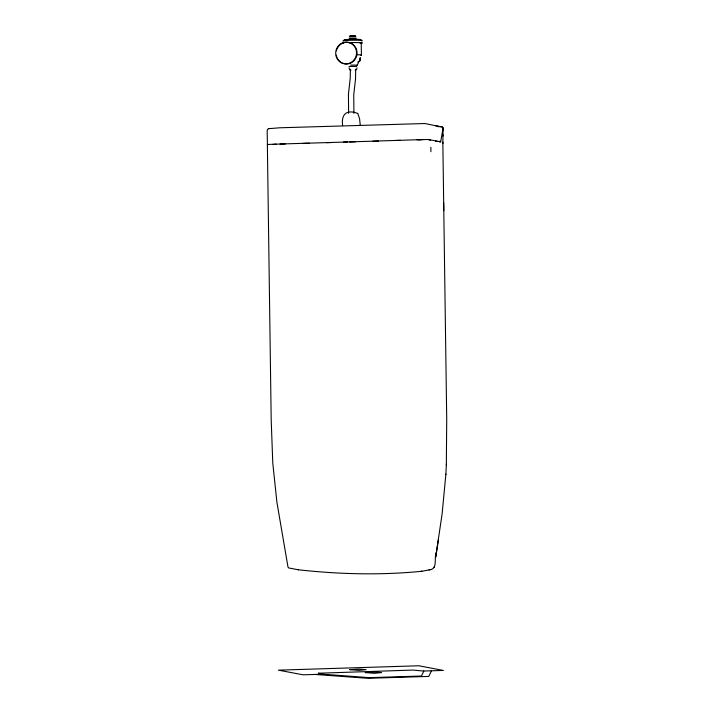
<?xml version="1.0" encoding="UTF-8"?>
<svg xmlns="http://www.w3.org/2000/svg" width="714" height="714" viewBox="0 0 714 714"><rect width="100%" height="100%" fill="white"/><g stroke="black" fill="none" stroke-linecap="round" stroke-linejoin="round"><path stroke-width="1.07" d="M442.85 143.576L442.858 142.148M442.85 143.095L443.091 128.011L442.269 126.86L438.628 126.387M442.921 134.66L442.894 135.99M446.33 464.903L446.723 419.582L442.85 143.398M443.099 129.573L443.126 128.823L443.037 130.475L443.099 129.653M437.405 546.29L435.692 557.179L442.118 513.848L445.893 474.034M445.875 474.605L446.357 464.341M356.991 67.821L356.509 69.695L355.179 70.034M436.468 552.234C433.594 557.25 438.217 569.013 429.783 569.763M437.361 546.594L438.494 539.257M434.094 567.523L434.219 566.961M267.366 144.531L271.186 419.725L272.775 463.002L276.898 502.156L287.992 567.077L288.751 567.969L298.586 569.817M360.195 60.012L360.231 58.245M431.452 670.857L428.819 676.336L427.775 676.453L367.772 678.3L315.418 674.48M358.312 62.975L357.036 65.456M355.286 35.834L349.878 35.887L355.108 35.771M357.652 113.392C347.2 109.394 340.98 113.651 342.622 125.628M358.705 61.511L359.669 60.86A2.561 2.454 -79.3 0 0 360.026 60.378M268.732 128.663L267.688 129.207L267.179 130.698L267.402 144.362M267.393 144.514L272.944 144.255M322.674 674.23L303.048 674.81L278.398 670.151L418.859 665.769L443.367 670.437L423.447 671.026M298.345 569.781C339.239 574.315 380.857 575.359 421.849 571.271L421.153 571.387L429.257 569.888M429.043 569.942L429.998 569.71M268.696 128.672L279.763 127.788L424.866 123.531L442.51 127.11L442.832 129.261L440.886 140.756L439.297 141.568M355.92 38.958L349.003 38.967L349.476 39.065M343.818 43.027L343.532 43.072A9.719 0.58 -0.8 0 0 343.015 43.215M356.661 66.42L349.03 66.438L349.557 66.545M355.947 36.896C356.402 36.378 348.646 36.476 349.262 36.994M347.2 39.529L347.647 39.466M355.938 38.494C356.518 37.976 348.262 38.101 349.476 38.61M350.297 39.315L355.742 39.341M350.86 39.279L351.984 39.234M350.735 65.063L357.089 65.161M349.673 39.324L352.225 39.225M348.53 42.67L354.492 42.537A9.719 0.58 -0.8 0 1 356.67 42.554L359.213 42.608A9.719 0.58 -0.8 0 1 360.713 42.697L362.4 43.01A9.719 0.58 -0.8 0 1 360.811 43.331M359.749 42.876L361.775 42.795M417.03 139.81L423.027 139.614M430.854 147.334L430.917 151.671M272.918 144.255L276.095 144.157M343.452 142.104L420.376 139.649M349.681 141.97L355.599 141.783M372.86 141.229L378.393 141.06M394.985 140.524L400.367 140.355M274.462 144.201L347.406 141.979M418.725 139.703L428.23 139.498L440.922 141.881L439.369 141.809M280.049 144.085L285.404 143.925M302.674 143.407L309.242 143.211M326.566 142.684L332.099 142.514M351.877 39.252L353.921 39.216M355.072 39.234L355.893 39.252M354.126 39.091L355.724 39.208M438.039 126.681L439.181 126.708M351.002 70.097L349.628 69.802L349.066 67.759M357.794 39.341L358.571 39.484M435.272 125.664L437.664 126.119M430.408 140.114L428.828 139.81M435.576 141.095L437.637 141.488M357.821 113.526L359.588 118.783L360.275 125.405M443.68 202.749L443.796 210.675M361.23 43.019L361.409 55.121M355.688 69.258L355.527 78.897L353.742 94.784L353.921 113.347M350.378 69.24L350.244 78.022L348.441 94.248L348.611 113.33M360.195 57.727A2.82 2.704 -79.3 0 1 358.053 61.886M344.835 42.447A10.88 10.424 -79.3 0 1 357.009 54.068A10.88 10.424 -79.3 0 1 342.774 63.278M342.024 62.939A10.88 10.424 -79.3 0 1 341.301 62.546M340.614 62.1A10.88 10.424 -79.3 0 1 337.802 59.075M337.392 58.343A10.88 10.424 -79.3 0 1 337.035 57.584M336.74 56.79A10.88 10.424 -79.3 0 1 336.33 55.148M336.437 50.908A10.88 10.424 -79.3 0 1 336.642 50.078M336.919 49.275A10.88 10.424 -79.3 0 1 337.249 48.49M337.633 47.731A10.88 10.424 -79.3 0 1 344.032 42.644M360.026 58.048A3.998 3.829 -79.3 0 1 358.035 62.288M343.131 41.082A9.719 0.58 -0.8 0 1 353.707 40.234A9.719 0.58 -0.8 0 1 361.507 40.93M346.852 40.323A8.604 0.509 -0.8 0 1 345.442 39.681A8.604 0.509 -0.8 0 1 356.161 39.341A8.604 0.509 -0.8 0 1 360.927 39.877M356.375 54.719A8.55 0.509 -0.8 0 1 360.909 55.29M318.399 673.222L323.058 674.239L369.388 677.648L421.447 676.024L423.821 671.098L413.04 670.062L318.399 673.222M349.771 669.643L358.955 670.357L366.112 669.652L359.062 669.098L349.771 669.643M365.273 672.579L374.457 673.293L381.615 672.588L374.573 672.035L365.273 672.579M443.126 128.645L443.099 128.092L443.126 128.645M353.796 60.253A10.88 10.424 -79.3 0 0 348.396 42.385A10.88 10.424 -79.3 0 0 336.151 56.424A10.88 10.424 -79.3 0 0 353.796 60.253"/></g></svg>
